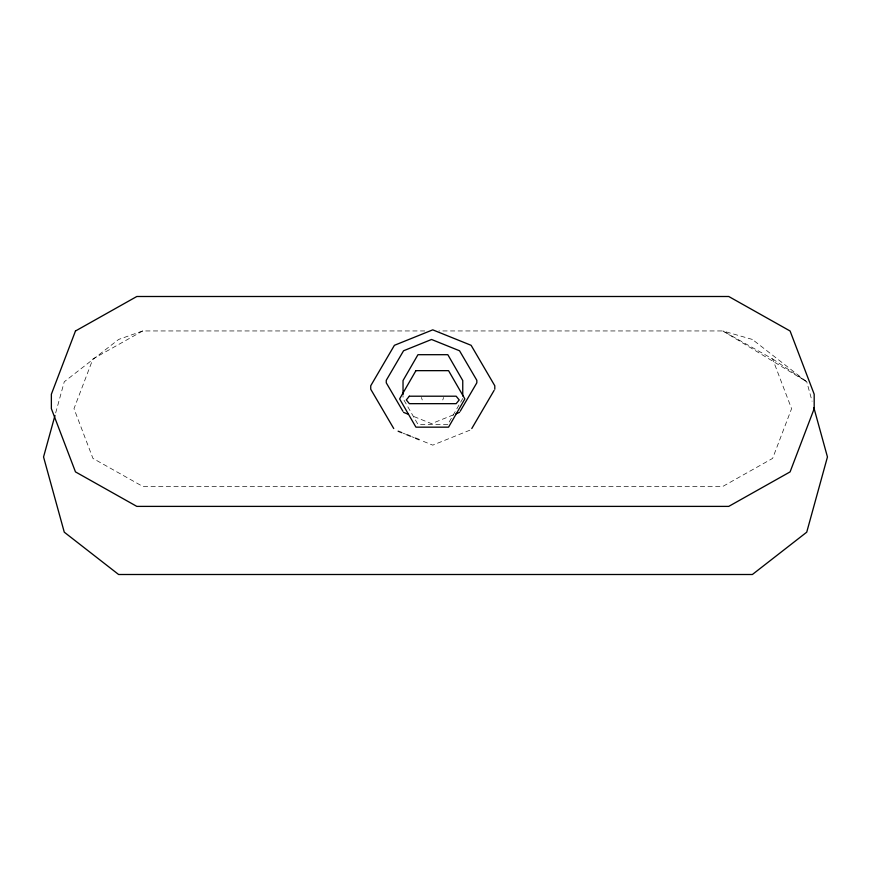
<?xml version="1.0" encoding="UTF-8"?>
<svg xmlns="http://www.w3.org/2000/svg" width="871" height="871" viewBox="0 0 871 871"><rect width="100%" height="100%" fill="white"/><g stroke="black" fill="none" stroke-linecap="round" stroke-linejoin="round"><path stroke-width="0.65" stroke-dasharray="4.36 3.27" d="M55.69 412.887L64.269 381.77L118.619 339.45L142.713 330.947L426.67 330.947M442.762 399.941L443.622 397.448M449.175 422.021L462.751 398.515M142.713 330.947L92.947 358.928L73.991 408.673L92.947 458.407L142.713 486.399L722.854 486.399L772.61 458.407L791.576 408.673L772.61 358.928L722.854 330.947L438.897 330.947M453.453 414.825L431.548 423.654L412.07 415.805M469.872 430.187L432.756 445.146L420.388 440.16M447.825 424.373L417.96 424.373L403.033 398.515L403.033 395.946M403.066 433.181L405.548 434.172M411.733 436.676L414.204 437.667M772.61 358.928L806.731 381.77L812.088 401.215M421.39 397.448L422.25 399.941M752.381 339.45L722.854 330.947L806.731 381.77L752.381 339.45"/><path stroke-width="1.31" d="M54.982 415.478L43.55 456.97L64.269 532.181L118.619 574.501L752.381 574.501L806.731 532.181L827.45 456.97L813.873 407.704M460.204 411.232L476.829 382.826L476.829 380.311L459.54 350.773L431.548 339.483L403.556 350.773L386.267 380.311L386.267 382.826L402.892 411.232M471.788 428.532L494.118 390.382M455.892 413.834L459.54 412.364M403.556 412.364L408.423 414.335M398.123 431.189L401.836 432.68M406.779 434.673L410.491 436.175M415.445 438.167L419.147 439.659M393.736 428.532L370.73 389.228L370.73 385.777L394.411 345.308L432.756 329.848L471.113 345.308L494.793 385.777L494.793 389.228M462.751 395.946L462.751 380.551L447.825 354.693L417.96 354.693L403.033 380.551L403.033 394.672M75.472 331.002L51.367 394.225L51.367 408.673L75.472 471.886L136.823 506.389L728.744 506.389L790.095 471.886L814.189 408.673L814.189 394.225L790.095 331.002L728.744 296.499L136.823 296.499L75.472 331.002M415.935 370.654L399.615 398.907L415.935 427.16L448.554 427.16L464.864 398.907L448.554 370.654L415.935 370.654M409.359 396.207L406.311 399.941L409.359 403.665L456.164 403.665L459.213 399.941L456.164 396.207L409.359 396.207"/></g></svg>
